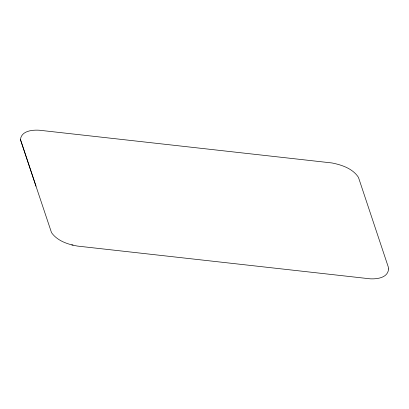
<?xml version="1.0" encoding="UTF-8"?>
<svg xmlns="http://www.w3.org/2000/svg" width="409" height="409" viewBox="0 0 409 409"><rect width="100%" height="100%" fill="white"/><g stroke="black" fill="none" stroke-linecap="round" stroke-linejoin="round"><path stroke-width="0.61" d="M71.779 244.914L73.053 245.057M20.476 139.566L35.992 186.177M388.55 268.969C388.018 277.864 377.083 279.194 370.109 278.815L77.5 246.085C67.899 244.393 57.393 240.967 51.529 232.66L20.45 139.694C21.263 130.793 32.321 129.801 39.31 130.226L331.975 162.961C341.822 164.919 352.742 168.549 358.458 177.383L388.458 267.517L388.55 268.969"/></g></svg>
